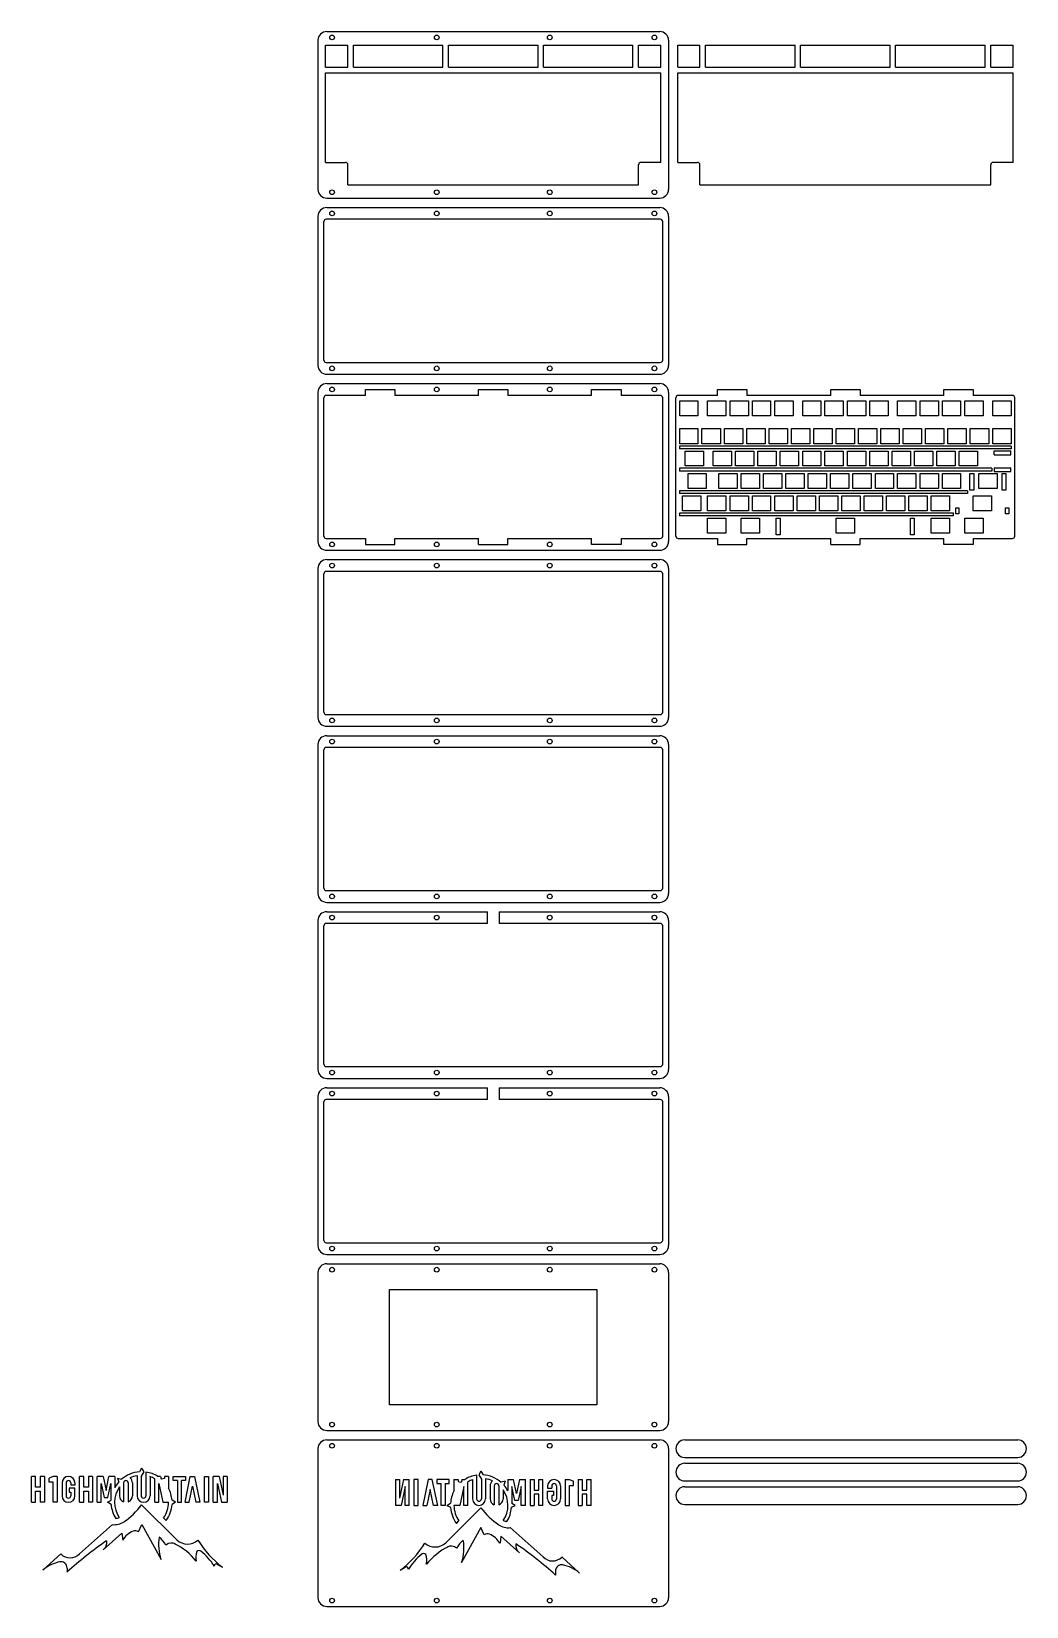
# Model space of a CAD drawing. Extents: x -249 to 599, y -5 to 1337.
import ezdxf

# ---------------------------------------------------------------- set-up
doc = ezdxf.new("R2010")
doc.units = 0
doc.header["$MEASUREMENT"] = 0

msp = doc.modelspace()

# ---------------------------------------------------------------- linework, layer by layer
at = {"linetype": 'Continuous'}
for p, q in [((-5, 1329.5), (-5, 1202.5)), ((2.5, 1337), (286.2, 1337)), ((293.7, 1329.5), (293.7, 1202.5)), ((1.5, 1306.5), (1.5, 1325.5)), ((1.5, 1325.5), (20.5, 1325.5)), ((20.5, 1306.5), (20.5, 1325.5)), ((25.3, 1306.5), (25.3, 1325.5)), ((25.3, 1325.5), (101.5, 1325.5)), ((101.5, 1306.5), (101.5, 1325.5)), ((106.2, 1306.5), (106.2, 1325.5)), ((106.2, 1325.5), (182.5, 1325.5)), ((182.5, 1306.5), (182.5, 1325.5)), ((187.2, 1306.5), (187.2, 1325.5)), ((187.2, 1325.5), (263.4, 1325.5)), ((263.4, 1306.5), (263.4, 1325.5)), ((268.2, 1306.5), (268.2, 1325.5)), ((268.2, 1325.5), (287.2, 1325.5)), ((287.2, 1306.5), (287.2, 1325.5)), ((301.5, 1306.5), (301.5, 1325.5)), ((301.5, 1325.5), (320.5, 1325.5)), ((320.5, 1306.5), (320.5, 1325.5)), ((325.3, 1306.5), (325.3, 1325.5)), ((325.3, 1325.5), (401.5, 1325.5)), ((401.5, 1306.5), (401.5, 1325.5)), ((406.2, 1306.5), (406.2, 1325.5)), ((406.2, 1325.5), (482.5, 1325.5)), ((482.5, 1306.5), (482.5, 1325.5)), ((487.2, 1306.5), (487.2, 1325.5)), ((487.2, 1325.5), (563.4, 1325.5)), ((563.4, 1306.5), (563.4, 1325.5)), ((568.2, 1306.5), (568.2, 1325.5)), ((568.2, 1325.5), (587.2, 1325.5)), ((587.2, 1306.5), (587.2, 1325.5)), ((1.5, 1306.5), (20.5, 1306.5)), ((25.3, 1306.5), (101.5, 1306.5)), ((106.2, 1306.5), (182.5, 1306.5)), ((187.2, 1306.5), (263.4, 1306.5)), ((268.2, 1306.5), (287.2, 1306.5)), ((301.5, 1306.5), (320.5, 1306.5)), ((325.3, 1306.5), (401.5, 1306.5)), ((406.2, 1306.5), (482.5, 1306.5)), ((487.2, 1306.5), (563.4, 1306.5)), ((568.2, 1306.5), (587.2, 1306.5)), ((1.5, 1225.5), (1.5, 1301.7)), ((1.5, 1301.7), (287.2, 1301.7)), ((287.2, 1225.5), (287.2, 1301.7)), ((301.5, 1225.5), (301.5, 1301.7)), ((301.5, 1301.7), (587.2, 1301.7)), ((587.2, 1225.5), (587.2, 1301.7)), ((1.5, 1225.5), (18.5, 1225.5)), ((20.5, 1206.5), (20.5, 1223.5)), ((268.2, 1206.5), (268.2, 1223.5)), ((287.2, 1225.5), (270.2, 1225.5)), ((301.5, 1225.5), (318.5, 1225.5)), ((320.5, 1206.5), (320.5, 1223.5)), ((568.2, 1206.5), (568.2, 1223.5)), ((587.2, 1225.5), (570.2, 1225.5)), ((2.5, 1195), (286.2, 1195)), ((20.5, 1206.5), (268.2, 1206.5)), ((320.5, 1206.5), (568.2, 1206.5)), ((2.5, 1187), (286.2, 1187)), ((-5, 1179.5), (-5, 1052.5)), ((0, 1057), (0, 1175)), ((286.7, 1177), (2, 1177)), ((288.7, 1057), (288.7, 1175)), ((293.7, 1179.5), (293.7, 1052.5)), ((2, 1055), (286.7, 1055)), ((2.5, 1045), (286.2, 1045)), ((2.5, 1037), (286.2, 1037)), ((-5, 1029.5), (-5, 902.5)), ((0, 907), (0, 1025)), ((35.5, 1027), (2, 1027)), ((35.5, 1027), (35.5, 1032)), ((35.5, 1032), (60.5, 1032)), ((60.5, 1032), (60.5, 1027)), ((131.8, 1027), (60.5, 1027)), ((131.8, 1027), (131.8, 1032)), ((131.8, 1032), (156.8, 1032)), ((156.8, 1032), (156.8, 1027)), ((228.2, 1027), (156.8, 1027)), ((228.2, 1027), (228.2, 1032)), ((228.2, 1032), (253.2, 1032)), ((253.2, 1032), (253.2, 1027)), ((286.7, 1027), (253.2, 1027)), ((288.7, 907), (288.7, 1025)), ((293.7, 1029.5), (293.7, 902.5)), ((300, 907), (300, 1025)), ((335.5, 1027), (302, 1027)), ((335.5, 1027), (335.5, 1032)), ((335.5, 1032), (360.5, 1032)), ((360.5, 1032), (360.5, 1027)), ((431.9, 1027), (360.5, 1027)), ((431.9, 1027), (431.9, 1032)), ((431.9, 1032), (456.9, 1032)), ((456.9, 1032), (456.9, 1027)), ((528.2, 1027), (456.9, 1027)), ((528.2, 1027), (528.2, 1032)), ((528.2, 1032), (553.2, 1032)), ((553.2, 1032), (553.2, 1027)), ((586.7, 1027), (553.2, 1027)), ((588.7, 907), (588.7, 1025)), ((585.7, 983.8), (303, 983.8)), ((303, 983.8), (303, 981.5)), ((585.7, 981.5), (303, 981.5)), ((585.7, 983.8), (585.7, 981.5)), ((571.2, 976.3), (571.2, 979.6)), ((571.2, 979.6), (585.4, 979.6)), ((571.2, 976.3), (585.4, 976.3)), ((585.4, 976.3), (585.4, 979.6)), ((569.2, 964.8), (303, 964.8)), ((303, 964.8), (303, 962.5)), ((569.2, 962.5), (303, 962.5)), ((569.2, 964.8), (569.2, 962.5)), ((571.2, 965.3), (571.2, 962)), ((571.2, 965.3), (585.4, 965.3)), ((571.2, 962), (585.4, 962)), ((585.4, 962), (585.4, 965.3)), ((548.4, 945.7), (303, 945.7)), ((303, 945.7), (303, 943.4)), ((548.4, 943.4), (303, 943.4)), ((548.4, 945.7), (548.4, 943.4)), ((536.5, 926.7), (303, 926.7)), ((303, 926.7), (303, 924.4)), ((536.5, 924.4), (536.5, 926.7)), ((538.5, 926), (538.5, 931.2)), ((538.5, 931.2), (541.1, 931.2)), ((541.1, 931.2), (541.1, 926)), ((580.9, 926), (580.9, 931.2)), ((580.9, 931.2), (583.6, 931.2)), ((583.6, 931.2), (583.6, 926)), ((536.5, 924.4), (303, 924.4)), ((541.1, 926), (538.5, 926)), ((583.6, 926), (580.9, 926)), ((2, 905), (35.5, 905)), ((35.5, 905), (35.5, 900)), ((35.5, 900), (60.5, 900)), ((60.5, 905), (131.8, 905)), ((60.5, 900), (60.5, 905)), ((131.8, 900), (131.8, 905)), ((131.8, 900), (156.8, 900)), ((156.8, 905), (228.2, 905)), ((156.8, 900), (156.8, 905)), ((228.2, 900), (228.2, 905)), ((253.2, 900), (228.2, 900)), ((253.2, 905), (253.2, 900)), ((253.2, 905), (286.7, 905)), ((302, 905), (335.5, 905)), ((335.5, 905), (335.5, 900)), ((335.5, 900), (360.5, 900)), ((360.5, 900), (360.5, 905)), ((360.5, 905), (431.9, 905)), ((431.9, 900), (431.9, 905)), ((431.9, 900), (456.9, 900)), ((456.9, 900), (456.9, 905)), ((456.9, 905), (528.2, 905)), ((528.2, 900), (528.2, 905)), ((553.2, 900), (528.2, 900)), ((553.2, 905), (553.2, 900)), ((553.2, 905), (586.7, 905)), ((2.5, 895), (286.2, 895)), ((2.5, 887), (286.2, 887)), ((-5, 879.5), (-5, 752.5)), ((0, 757), (0, 875)), ((286.7, 877), (2, 877)), ((288.7, 757), (288.7, 875)), ((293.7, 879.5), (293.7, 752.5)), ((2, 755), (286.7, 755)), ((2.5, 745), (286.2, 745)), ((-5, 729.5), (-5, 602.5)), ((0, 607), (0, 725)), ((286.7, 727), (2, 727)), ((2.5, 737), (286.2, 737)), ((288.7, 607), (288.7, 725)), ((293.7, 729.5), (293.7, 602.5)), ((2, 605), (286.7, 605)), ((2.5, 595), (286.2, 595)), ((-5, 579.5), (-5, 452.5)), ((2.5, 587), (139.4, 587)), ((139.4, 577), (139.4, 587)), ((149.4, 587), (149.4, 577)), ((149.4, 587), (286.2, 587)), ((293.7, 579.5), (293.7, 452.5)), ((0, 457), (0, 575)), ((139.4, 577), (2, 577)), ((286.7, 577), (149.4, 577)), ((288.7, 457), (288.7, 575)), ((2, 455), (286.7, 455)), ((2.5, 445), (286.2, 445)), ((-5, 429.5), (-5, 302.5)), ((2.5, 437), (139.4, 437)), ((139.4, 427), (139.4, 437)), ((149.4, 437), (149.4, 427)), ((149.4, 437), (286.2, 437)), ((293.7, 429.5), (293.7, 302.5)), ((0, 307), (0, 425)), ((139.4, 427), (2, 427)), ((286.7, 427), (149.4, 427)), ((288.7, 307), (288.7, 425)), ((2, 305), (286.7, 305)), ((2.5, 295), (286.2, 295)), ((2.5, 287), (286.2, 287)), ((-5, 279.5), (-5, 152.5)), ((293.7, 279.5), (293.7, 152.5)), ((56, 166.8), (56, 265.2)), ((56, 265.2), (232.7, 265.2)), ((232.7, 265.2), (232.7, 166.8)), ((232.7, 166.8), (56, 166.8)), ((2.5, 145), (286.2, 145)), ((2.5, 137), (286.2, 137)), ((307.5, 137), (591.2, 137)), ((-5, 129.5), (-5, 2.5)), ((293.7, 129.5), (293.7, 2.5)), ((307.5, 122), (591.2, 122)), ((-155.3, 112.8), (-157, 109.8)), ((-153.5, 109.8), (-155.6, 106.1)), ((-155.3, 112.8), (-153.5, 109.8)), ((-151.6, 109.6), (-151.6, 89.3)), ((133.9, 110.2), (132.1, 107.2)), ((133.9, 110.2), (135.7, 107.2)), ((307.5, 117), (591.2, 117)), ((-249.1, 83.8), (-249.1, 105.8)), ((-245.6, 105.8), (-249.1, 105.8)), ((-245.6, 96.8), (-245.6, 105.8)), ((-241.6, 96.8), (-245.6, 96.8)), ((-238.1, 105.8), (-241.6, 105.8)), ((-241.6, 105.8), (-241.6, 96.8)), ((-238.1, 105.8), (-238.1, 83.8)), ((-230.6, 105.8), (-234.1, 104.3)), ((-234.1, 100.8), (-234.1, 104.3)), ((-230.6, 100.8), (-234.1, 100.8)), ((-227.1, 105.8), (-230.6, 105.8)), ((-230.6, 83.8), (-230.6, 100.8)), ((-227.1, 105.8), (-227.1, 83.8)), ((-223.1, 100.3), (-223.1, 89.3)), ((-219.6, 100.3), (-219.6, 89.3)), ((-215.6, 95.8), (-217.1, 95.8)), ((-217.1, 95.8), (-217.1, 92.3)), ((-215.6, 100.3), (-215.6, 98.3)), ((-212.1, 98.3), (-215.6, 98.3)), ((-212.1, 95.8), (-215.6, 95.8)), ((-212.1, 100.3), (-212.1, 98.3)), ((-212.1, 89.3), (-212.1, 95.8)), ((-208.1, 83.8), (-208.1, 105.8)), ((-204.6, 105.8), (-208.1, 105.8)), ((-204.6, 96.8), (-204.6, 105.8)), ((-200.6, 96.8), (-204.6, 96.8)), ((-197.1, 105.8), (-200.6, 105.8)), ((-200.6, 105.8), (-200.6, 96.8)), ((-197.1, 105.8), (-197.1, 83.8)), ((-193.1, 83.8), (-193.1, 105.8)), ((-188.1, 105.8), (-193.1, 105.8)), ((-189.6, 83.8), (-189.6, 99.8)), ((-189.6, 99.8), (-187.1, 87.8)), ((-188.1, 105.8), (-185.6, 93.8)), ((-185.6, 93.8), (-183.1, 105.8)), ((-184.1, 87.8), (-181.6, 99.8)), ((-178.1, 105.8), (-183.1, 105.8)), ((-181.6, 99.8), (-181.6, 85.4)), ((-178.1, 105.8), (-178.1, 96.2)), ((-175.8, 104.3), (-174.8, 100.9)), ((-175.8, 104.3), (-172.3, 103.4)), ((-174.1, 97), (-174.1, 89.3)), ((-170.6, 100.3), (-170.6, 84.2)), ((-166.6, 100.3), (-166.6, 84.2)), ((-163.1, 100.3), (-163.1, 89.3)), ((-159.1, 106.5), (-159.1, 89.3)), ((-155.6, 106.1), (-155.6, 89.3)), ((-148.1, 105.7), (-148.1, 89.3)), ((-144.1, 83.8), (-144.1, 103.9)), ((-139.1, 105.8), (-141.4, 105.8)), ((-140.6, 83.8), (-140.6, 99.8)), ((-140.6, 99.8), (-137.3, 83.8)), ((-139.1, 105.8), (-138.7, 103.8)), ((-135.8, 104), (-138.2, 103.4)), ((-132.3, 105.8), (-135.8, 105.8)), ((-135.8, 105.8), (-135.8, 104)), ((-132.3, 105.8), (-132.3, 95.9)), ((-128.3, 105.8), (-117.8, 105.8)), ((-128.3, 102.3), (-128.3, 105.8)), ((-124.8, 102.3), (-128.3, 102.3)), ((-124.8, 102.3), (-124.8, 83.8)), ((-117.8, 102.3), (-121.3, 102.3)), ((-121.3, 83.8), (-121.3, 102.3)), ((-118.3, 83.8), (-113.8, 105.8)), ((-117.8, 105.8), (-117.8, 102.3)), ((-114.8, 83.8), (-112, 97.4)), ((-113.8, 105.8), (-110.3, 105.8)), ((-112, 97.4), (-109.2, 83.8)), ((-110.3, 105.8), (-105.7, 83.8)), ((-101.7, 83.8), (-101.7, 105.8)), ((-101.7, 105.8), (-98.2, 105.8)), ((-98.2, 105.8), (-98.2, 83.8)), ((-94.2, 83.8), (-94.2, 105.8)), ((-89.2, 105.8), (-94.2, 105.8)), ((-90.7, 83.8), (-90.7, 99.8)), ((-90.7, 99.8), (-87.3, 83.8)), ((-89.2, 105.8), (-85.8, 89.8)), ((-82.3, 105.8), (-85.8, 105.8)), ((-85.8, 105.8), (-85.8, 89.8)), ((-82.3, 105.8), (-82.3, 83.8)), ((61, 103.2), (61, 81.2)), ((61, 103.2), (64.5, 103.2)), ((67.8, 103.2), (64.5, 87.2)), ((64.5, 103.2), (64.5, 87.2)), ((69.3, 97.2), (66, 81.2)), ((67.8, 103.2), (72.8, 103.2)), ((69.3, 81.2), (69.3, 97.2)), ((72.8, 81.2), (72.8, 103.2)), ((80.3, 103.2), (76.8, 103.2)), ((76.8, 103.2), (76.8, 81.2)), ((80.3, 81.2), (80.3, 103.2)), ((88.9, 103.2), (84.3, 81.2)), ((90.6, 94.8), (87.8, 81.2)), ((92.4, 103.2), (88.9, 103.2)), ((93.5, 81.2), (90.6, 94.8)), ((97, 81.2), (92.4, 103.2)), ((106.9, 103.2), (96.4, 103.2)), ((96.4, 103.2), (96.4, 99.7)), ((96.4, 99.7), (99.9, 99.7)), ((99.9, 81.2), (99.9, 99.7)), ((103.4, 99.7), (106.9, 99.7)), ((103.4, 99.7), (103.4, 81.2)), ((106.9, 99.7), (106.9, 103.2)), ((110.9, 103.2), (110.9, 93.3)), ((110.9, 103.2), (114.4, 103.2)), ((114.4, 103.2), (114.4, 101.5)), ((114.4, 101.5), (116.8, 100.8)), ((119.2, 97.2), (115.9, 81.2)), ((117.7, 103.2), (117.3, 101.2)), ((117.7, 103.2), (120, 103.2)), ((119.2, 81.2), (119.2, 97.2)), ((122.7, 81.2), (122.7, 101.3)), ((126.7, 103.1), (126.7, 86.7)), ((130.2, 107), (130.2, 86.7)), ((132.1, 107.2), (134.2, 103.5)), ((134.2, 103.5), (134.2, 86.7)), ((137.7, 103.9), (137.7, 86.7)), ((141.7, 97.7), (141.7, 86.7)), ((145.2, 97.7), (145.2, 81.6)), ((149.2, 97.7), (149.2, 81.6)), ((154.4, 101.7), (151, 100.8)), ((152.7, 94.4), (152.7, 86.7)), ((154.4, 101.7), (153.5, 98.3)), ((156.7, 103.2), (156.7, 93.7)), ((156.7, 103.2), (161.7, 103.2)), ((160.2, 97.2), (160.2, 82.8)), ((162.7, 85.2), (160.2, 97.2)), ((164.2, 91.2), (161.7, 103.2)), ((166.7, 103.2), (164.2, 91.2)), ((168.2, 97.2), (165.7, 85.2)), ((166.7, 103.2), (171.7, 103.2)), ((168.2, 81.2), (168.2, 97.2)), ((171.7, 81.2), (171.7, 103.2)), ((175.7, 103.2), (175.7, 81.2)), ((175.7, 103.2), (179.2, 103.2)), ((179.2, 103.2), (179.2, 94.2)), ((179.2, 94.2), (183.2, 94.2)), ((183.2, 94.2), (183.2, 103.2)), ((183.2, 103.2), (186.7, 103.2)), ((186.7, 81.2), (186.7, 103.2)), ((190.7, 97.7), (190.7, 95.7)), ((190.7, 95.7), (194.2, 95.7)), ((194.2, 97.7), (194.2, 95.7)), ((198.2, 97.7), (198.2, 86.7)), ((201.7, 97.7), (201.7, 86.7)), ((205.7, 103.2), (205.7, 81.2)), ((205.7, 103.2), (209.2, 103.2)), ((209.2, 103.2), (212.7, 101.7)), ((209.2, 81.2), (209.2, 98.2)), ((209.2, 98.2), (212.7, 98.2)), ((212.7, 98.2), (212.7, 101.7)), ((216.7, 103.2), (216.7, 81.2)), ((216.7, 103.2), (220.2, 103.2)), ((220.2, 103.2), (220.2, 94.2)), ((220.2, 94.2), (224.2, 94.2)), ((224.2, 94.2), (224.2, 103.2)), ((224.2, 103.2), (227.7, 103.2)), ((227.7, 81.2), (227.7, 103.2)), ((307.5, 102), (591.2, 102)), ((307.5, 97), (591.2, 97)), ((-249.1, 83.8), (-245.6, 83.8)), ((-245.6, 83.8), (-245.6, 93.3)), ((-245.6, 93.3), (-241.6, 93.3)), ((-241.6, 93.3), (-241.6, 83.8)), ((-238.1, 83.8), (-241.6, 83.8)), ((-227.1, 83.8), (-230.6, 83.8)), ((-217.1, 92.3), (-215.6, 92.3)), ((-215.6, 92.3), (-215.6, 89.3)), ((-208.1, 83.8), (-204.6, 83.8)), ((-204.6, 83.8), (-204.6, 93.3)), ((-204.6, 93.3), (-200.6, 93.3)), ((-200.6, 93.3), (-200.6, 83.8)), ((-197.1, 83.8), (-200.6, 83.8)), ((-193.1, 83.8), (-189.6, 83.8)), ((-187.1, 87.8), (-184.1, 87.8)), ((-184.3, 83.8), (-181.6, 85.4)), ((-181.2, 82), (-184.3, 83.8)), ((-125.3, 51.8), (-155.3, 81.7)), ((-144.1, 83.8), (-140.6, 83.8)), ((-137.3, 83.8), (-132.3, 83.8)), ((-137.3, 83.8), (-132.3, 83.8)), ((-126.3, 83.8), (-129.3, 85.6)), ((-126.3, 83.8), (-129.3, 82)), ((-124.8, 83.8), (-121.3, 83.8)), ((-118.3, 83.8), (-114.8, 83.8)), ((-105.7, 83.8), (-109.2, 83.8)), ((-98.2, 83.8), (-101.7, 83.8)), ((-94.2, 83.8), (-90.7, 83.8)), ((-87.3, 83.8), (-82.3, 83.8)), ((66, 81.2), (61, 81.2)), ((72.8, 81.2), (69.3, 81.2)), ((76.8, 81.2), (80.3, 81.2)), ((84.3, 81.2), (87.8, 81.2)), ((97, 81.2), (93.5, 81.2)), ((103.4, 81.2), (99.9, 81.2)), ((104.9, 81.2), (108, 83)), ((104.9, 81.2), (108, 79.5)), ((115.9, 81.2), (110.9, 81.2)), ((115.9, 81.2), (110.9, 81.2)), ((122.7, 81.2), (119.2, 81.2)), ((159.8, 79.5), (162.9, 81.2)), ((162.9, 81.2), (160.2, 82.8)), ((165.7, 85.2), (162.7, 85.2)), ((171.7, 81.2), (168.2, 81.2)), ((175.7, 81.2), (179.2, 81.2)), ((183.2, 90.7), (179.2, 90.7)), ((179.2, 90.7), (179.2, 81.2)), ((183.2, 81.2), (183.2, 90.7)), ((186.7, 81.2), (183.2, 81.2)), ((190.7, 86.7), (190.7, 93.2)), ((190.7, 93.2), (194.2, 93.2)), ((194.2, 93.2), (195.7, 93.2)), ((194.2, 89.7), (194.2, 86.7)), ((195.7, 89.7), (194.2, 89.7)), ((195.7, 93.2), (195.7, 89.7)), ((205.7, 81.2), (209.2, 81.2)), ((216.7, 81.2), (220.2, 81.2)), ((224.2, 90.7), (220.2, 90.7)), ((220.2, 90.7), (220.2, 81.2)), ((224.2, 81.2), (224.2, 90.7)), ((227.7, 81.2), (224.2, 81.2)), ((307.5, 82), (591.2, 82)), ((-134.4, 68.4), (-136.5, 70.5)), ((103.9, 49.2), (133.9, 79.1)), ((113, 65.8), (115.1, 67.9)), ((-180.2, 64.9), (-208.3, 39.9)), ((-187.9, 43.4), (-172, 57.4)), ((-172, 57.4), (-171.4, 51.5)), ((-157.9, 58.6), (-155.2, 64.8)), ((-155.2, 64.8), (-138.7, 35.1)), ((133.8, 62.2), (117.4, 32.5)), ((136.6, 56), (133.8, 62.2)), ((150.7, 54.8), (150.1, 48.9)), ((166.6, 40.8), (150.7, 54.8)), ((158.8, 62.3), (187, 37.3)), ((-224.1, 39.8), (-239.3, 26.1)), ((-218.8, 27.8), (-218.8, 24.4)), ((-91.1, 31.2), (-86.3, 28.4)), ((69.7, 28.6), (64.9, 25.8)), ((202.7, 37.2), (217.9, 23.5)), ((197.4, 25.2), (197.4, 21.8)), ((2.5, -5), (286.2, -5))]:
    msp.add_line(p, q, dxfattribs=at)
at = {"color": 0}
for p, q in [((303.2, 1022.4), (318.8, 1022.4)), ((303.2, 1009.6), (303.2, 1022.4)), ((318.8, 1022.4), (318.8, 1009.6)), ((327, 1022.4), (342.6, 1022.4)), ((327, 1009.6), (327, 1022.4)), ((342.6, 1022.4), (342.6, 1009.6)), ((346.1, 1022.4), (361.7, 1022.4)), ((346.1, 1009.6), (346.1, 1022.4)), ((361.7, 1022.4), (361.7, 1009.6)), ((365.1, 1022.4), (380.7, 1022.4)), ((365.1, 1009.6), (365.1, 1022.4)), ((380.7, 1022.4), (380.7, 1009.6)), ((384.2, 1022.4), (399.8, 1022.4)), ((384.2, 1009.6), (384.2, 1022.4)), ((399.8, 1022.4), (399.8, 1009.6)), ((408, 1022.4), (423.6, 1022.4)), ((408, 1009.6), (408, 1022.4)), ((423.6, 1022.4), (423.6, 1009.6)), ((427, 1022.4), (442.6, 1022.4)), ((427, 1009.6), (427, 1022.4)), ((442.6, 1022.4), (442.6, 1009.6)), ((446.1, 1022.4), (461.7, 1022.4)), ((446.1, 1009.6), (446.1, 1022.4)), ((461.7, 1022.4), (461.7, 1009.6)), ((465.1, 1022.4), (480.7, 1022.4)), ((465.1, 1009.6), (465.1, 1022.4)), ((480.7, 1022.4), (480.7, 1009.6)), ((488.9, 1022.4), (504.5, 1022.4)), ((488.9, 1009.6), (488.9, 1022.4)), ((504.5, 1022.4), (504.5, 1009.6)), ((508, 1022.4), (523.6, 1022.4)), ((508, 1009.6), (508, 1022.4)), ((523.6, 1022.4), (523.6, 1009.6)), ((527, 1022.4), (542.6, 1022.4)), ((527, 1009.6), (527, 1022.4)), ((542.6, 1022.4), (542.6, 1009.6)), ((546.1, 1022.4), (561.7, 1022.4)), ((546.1, 1009.6), (546.1, 1022.4)), ((561.7, 1022.4), (561.7, 1009.6)), ((569.9, 1022.4), (585.5, 1022.4)), ((569.9, 1009.6), (569.9, 1022.4)), ((585.5, 1022.4), (585.5, 1009.6)), ((318.8, 1009.6), (303.2, 1009.6)), ((342.6, 1009.6), (327, 1009.6)), ((361.7, 1009.6), (346.1, 1009.6)), ((380.7, 1009.6), (365.1, 1009.6)), ((399.8, 1009.6), (384.2, 1009.6)), ((423.6, 1009.6), (408, 1009.6)), ((442.6, 1009.6), (427, 1009.6)), ((461.7, 1009.6), (446.1, 1009.6)), ((480.7, 1009.6), (465.1, 1009.6)), ((504.5, 1009.6), (488.9, 1009.6)), ((523.6, 1009.6), (508, 1009.6)), ((542.6, 1009.6), (527, 1009.6)), ((561.7, 1009.6), (546.1, 1009.6)), ((585.5, 1009.6), (569.9, 1009.6)), ((303.2, 998.6), (318.8, 998.6)), ((303.2, 985.8), (303.2, 998.6)), ((318.8, 998.6), (318.8, 985.8)), ((322.2, 998.6), (337.9, 998.6)), ((322.2, 985.8), (322.2, 998.6)), ((337.9, 998.6), (337.9, 985.8)), ((341.3, 998.6), (356.9, 998.6)), ((341.3, 985.8), (341.3, 998.6)), ((356.9, 998.6), (356.9, 985.8)), ((360.3, 998.6), (376, 998.6)), ((360.3, 985.8), (360.3, 998.6)), ((376, 998.6), (376, 985.8)), ((379.4, 998.6), (395, 998.6)), ((379.4, 985.8), (379.4, 998.6)), ((395, 998.6), (395, 985.8)), ((398.4, 998.6), (414, 998.6)), ((398.4, 985.8), (398.4, 998.6)), ((414, 998.6), (414, 985.8)), ((417.5, 998.6), (433.1, 998.6)), ((417.5, 985.8), (417.5, 998.6)), ((433.1, 998.6), (433.1, 985.8)), ((436.5, 998.6), (452.2, 998.6)), ((436.5, 985.8), (436.5, 998.6)), ((452.2, 998.6), (452.2, 985.8)), ((455.6, 998.6), (471.2, 998.6)), ((455.6, 985.8), (455.6, 998.6)), ((471.2, 998.6), (471.2, 985.8)), ((474.6, 998.6), (490.3, 998.6)), ((474.6, 985.8), (474.6, 998.6)), ((490.3, 998.6), (490.3, 985.8)), ((493.7, 998.6), (509.3, 998.6)), ((493.7, 985.8), (493.7, 998.6)), ((509.3, 998.6), (509.3, 985.8)), ((512.7, 998.6), (528.4, 998.6)), ((512.7, 985.8), (512.7, 998.6)), ((528.4, 998.6), (528.4, 985.8)), ((531.8, 998.6), (547.4, 998.6)), ((531.8, 985.8), (531.8, 998.6)), ((547.4, 998.6), (547.4, 985.8)), ((550.8, 998.6), (566.5, 998.6)), ((550.8, 985.8), (550.8, 998.6)), ((566.5, 998.6), (566.5, 985.8)), ((569.9, 998.6), (585.5, 998.6)), ((569.9, 985.8), (569.9, 998.6)), ((585.5, 998.6), (585.5, 985.8)), ((318.8, 985.8), (303.2, 985.8)), ((337.9, 985.8), (322.2, 985.8)), ((356.9, 985.8), (341.3, 985.8)), ((376, 985.8), (360.3, 985.8)), ((395, 985.8), (379.4, 985.8)), ((414, 985.8), (398.4, 985.8)), ((433.1, 985.8), (417.5, 985.8)), ((452.2, 985.8), (436.5, 985.8)), ((471.2, 985.8), (455.6, 985.8)), ((490.3, 985.8), (474.6, 985.8)), ((509.3, 985.8), (493.7, 985.8)), ((528.4, 985.8), (512.7, 985.8)), ((547.4, 985.8), (531.8, 985.8)), ((566.5, 985.8), (550.8, 985.8)), ((585.5, 985.8), (569.9, 985.8)), ((308, 979.5), (323.6, 979.5)), ((308, 966.8), (308, 979.5)), ((323.6, 966.8), (308, 966.8)), ((323.6, 979.5), (323.6, 966.8)), ((331.8, 979.5), (347.4, 979.5)), ((331.8, 966.8), (331.8, 979.5)), ((347.4, 966.8), (331.8, 966.8)), ((347.4, 979.5), (347.4, 966.8)), ((350.8, 979.5), (366.4, 979.5)), ((350.8, 966.8), (350.8, 979.5)), ((366.4, 966.8), (350.8, 966.8)), ((366.4, 979.5), (366.4, 966.8)), ((369.9, 979.5), (385.5, 979.5)), ((369.9, 966.8), (369.9, 979.5)), ((385.5, 966.8), (369.9, 966.8)), ((385.5, 979.5), (385.5, 966.8)), ((388.9, 979.5), (404.5, 979.5)), ((388.9, 966.8), (388.9, 979.5)), ((404.5, 966.8), (388.9, 966.8)), ((404.5, 979.5), (404.5, 966.8)), ((408, 979.5), (423.6, 979.5)), ((408, 966.8), (408, 979.5)), ((423.6, 966.8), (408, 966.8)), ((423.6, 979.5), (423.6, 966.8)), ((427, 979.5), (442.6, 979.5)), ((427, 966.8), (427, 979.5)), ((442.6, 966.8), (427, 966.8)), ((442.6, 979.5), (442.6, 966.8)), ((446.1, 979.5), (461.7, 979.5)), ((446.1, 966.8), (446.1, 979.5)), ((461.7, 966.8), (446.1, 966.8)), ((461.7, 979.5), (461.7, 966.8)), ((465.1, 979.5), (480.7, 979.5)), ((465.1, 966.8), (465.1, 979.5)), ((480.7, 966.8), (465.1, 966.8)), ((480.7, 979.5), (480.7, 966.8)), ((484.2, 979.5), (499.8, 979.5)), ((484.2, 966.8), (484.2, 979.5)), ((499.8, 966.8), (484.2, 966.8)), ((499.8, 979.5), (499.8, 966.8)), ((503.2, 979.5), (518.8, 979.5)), ((503.2, 966.8), (503.2, 979.5)), ((518.8, 966.8), (503.2, 966.8)), ((518.8, 979.5), (518.8, 966.8)), ((522.3, 979.5), (537.9, 979.5)), ((522.3, 966.8), (522.3, 979.5)), ((537.9, 966.8), (522.3, 966.8)), ((537.9, 979.5), (537.9, 966.8)), ((541.3, 979.5), (556.9, 979.5)), ((541.3, 966.8), (541.3, 979.5)), ((556.9, 966.8), (541.3, 966.8)), ((556.9, 979.5), (556.9, 966.8)), ((310.3, 960.5), (325.9, 960.5)), ((310.3, 947.7), (310.3, 960.5)), ((325.9, 960.5), (325.9, 947.7)), ((336.5, 960.5), (352.1, 960.5)), ((336.5, 947.7), (336.5, 960.5)), ((352.1, 960.5), (352.1, 947.7)), ((355.6, 960.5), (371.2, 960.5)), ((355.6, 947.7), (355.6, 960.5)), ((371.2, 960.5), (371.2, 947.7)), ((374.6, 960.5), (390.2, 960.5)), ((374.6, 947.7), (374.6, 960.5)), ((390.2, 960.5), (390.2, 947.7)), ((393.7, 960.5), (409.3, 960.5)), ((393.7, 947.7), (393.7, 960.5)), ((409.3, 960.5), (409.3, 947.7)), ((412.7, 960.5), (428.3, 960.5)), ((412.7, 947.7), (412.7, 960.5)), ((428.3, 960.5), (428.3, 947.7)), ((431.8, 960.5), (447.4, 960.5)), ((431.8, 947.7), (431.8, 960.5)), ((447.4, 960.5), (447.4, 947.7)), ((450.8, 960.5), (466.4, 960.5)), ((450.8, 947.7), (450.8, 960.5)), ((466.4, 960.5), (466.4, 947.7)), ((469.9, 960.5), (485.5, 960.5)), ((469.9, 947.7), (469.9, 960.5)), ((485.5, 960.5), (485.5, 947.7)), ((488.9, 960.5), (504.5, 960.5)), ((488.9, 947.7), (488.9, 960.5)), ((504.5, 960.5), (504.5, 947.7)), ((508, 960.5), (523.6, 960.5)), ((508, 947.7), (508, 960.5)), ((523.6, 960.5), (523.6, 947.7)), ((527, 960.5), (542.6, 960.5)), ((527, 947.7), (527, 960.5)), ((542.6, 960.5), (542.6, 947.7)), ((550.4, 960.5), (553.7, 960.5)), ((550.4, 946.3), (550.4, 960.5)), ((553.7, 960.5), (553.7, 946.3)), ((558, 960.5), (573.6, 960.5)), ((558, 947.7), (558, 960.5)), ((573.6, 960.5), (573.6, 947.7)), ((577.9, 960.5), (581.2, 960.5)), ((577.9, 946.3), (577.9, 960.5)), ((581.2, 960.5), (581.2, 946.3)), ((305.6, 941.4), (321.2, 941.4)), ((305.6, 928.7), (305.6, 941.4)), ((325.9, 947.7), (310.3, 947.7)), ((321.2, 941.4), (321.2, 928.7)), ((327, 941.4), (342.6, 941.4)), ((327, 928.7), (327, 941.4)), ((352.1, 947.7), (336.5, 947.7)), ((342.6, 941.4), (342.6, 928.7)), ((346.1, 941.4), (361.7, 941.4)), ((346.1, 928.7), (346.1, 941.4)), ((371.2, 947.7), (355.6, 947.7)), ((361.7, 941.4), (361.7, 928.7)), ((365.1, 941.4), (380.7, 941.4)), ((365.1, 928.7), (365.1, 941.4)), ((390.2, 947.7), (374.6, 947.7)), ((380.7, 941.4), (380.7, 928.7)), ((384.2, 941.4), (399.8, 941.4)), ((384.2, 928.7), (384.2, 941.4)), ((409.3, 947.7), (393.7, 947.7)), ((399.8, 941.4), (399.8, 928.7)), ((403.2, 941.4), (418.8, 941.4)), ((403.2, 928.7), (403.2, 941.4)), ((428.3, 947.7), (412.7, 947.7)), ((418.8, 941.4), (418.8, 928.7)), ((422.3, 941.4), (437.9, 941.4)), ((422.3, 928.7), (422.3, 941.4)), ((447.4, 947.7), (431.8, 947.7)), ((437.9, 941.4), (437.9, 928.7)), ((441.3, 941.4), (456.9, 941.4)), ((441.3, 928.7), (441.3, 941.4)), ((466.4, 947.7), (450.8, 947.7)), ((456.9, 941.4), (456.9, 928.7)), ((460.4, 941.4), (476, 941.4)), ((460.4, 928.7), (460.4, 941.4)), ((485.5, 947.7), (469.9, 947.7)), ((476, 941.4), (476, 928.7)), ((479.4, 941.4), (495, 941.4)), ((479.4, 928.7), (479.4, 941.4)), ((504.5, 947.7), (488.9, 947.7)), ((495, 941.4), (495, 928.7)), ((498.5, 941.4), (514.1, 941.4)), ((498.5, 928.7), (498.5, 941.4)), ((523.6, 947.7), (508, 947.7)), ((514.1, 941.4), (514.1, 928.7)), ((517.5, 941.4), (533.1, 941.4)), ((517.5, 928.7), (517.5, 941.4)), ((542.6, 947.7), (527, 947.7)), ((533.1, 941.4), (533.1, 928.7)), ((553.7, 946.3), (550.4, 946.3)), ((553.2, 941.4), (568.8, 941.4)), ((553.2, 928.7), (553.2, 941.4)), ((573.6, 947.7), (558, 947.7)), ((568.8, 941.4), (568.8, 928.7)), ((581.2, 946.3), (577.9, 946.3)), ((321.2, 928.7), (305.6, 928.7)), ((342.6, 928.7), (327, 928.7)), ((361.7, 928.7), (346.1, 928.7)), ((380.7, 928.7), (365.1, 928.7)), ((399.8, 928.7), (384.2, 928.7)), ((418.8, 928.7), (403.2, 928.7)), ((437.9, 928.7), (422.3, 928.7)), ((456.9, 928.7), (441.3, 928.7)), ((476, 928.7), (460.4, 928.7)), ((495, 928.7), (479.4, 928.7)), ((514.1, 928.7), (498.5, 928.7)), ((533.1, 928.7), (517.5, 928.7)), ((568.8, 928.7), (553.2, 928.7)), ((327, 922.4), (342.6, 922.4)), ((327, 909.6), (327, 922.4)), ((342.6, 922.4), (342.6, 909.6)), ((355.6, 922.4), (371.2, 922.4)), ((355.6, 909.6), (355.6, 922.4)), ((371.2, 922.4), (371.2, 909.6)), ((385.5, 922.4), (388.9, 922.4)), ((385.5, 908.2), (385.5, 922.4)), ((388.9, 922.4), (388.9, 908.2)), ((436.5, 922.4), (452.2, 922.4)), ((436.5, 909.6), (436.5, 922.4)), ((452.2, 922.4), (452.2, 909.6)), ((499.8, 922.4), (503.1, 922.4)), ((499.8, 908.2), (499.8, 922.4)), ((503.1, 922.4), (503.1, 908.2)), ((517.5, 922.4), (533.1, 922.4)), ((517.5, 909.6), (517.5, 922.4)), ((533.1, 922.4), (533.1, 909.6)), ((546.1, 922.4), (561.7, 922.4)), ((546.1, 909.6), (546.1, 922.4)), ((561.7, 922.4), (561.7, 909.6)), ((342.6, 909.6), (327, 909.6)), ((371.2, 909.6), (355.6, 909.6)), ((388.9, 908.2), (385.5, 908.2)), ((452.2, 909.6), (436.5, 909.6)), ((503.1, 908.2), (499.8, 908.2)), ((533.1, 909.6), (517.5, 909.6)), ((561.7, 909.6), (546.1, 909.6))]:
    msp.add_line(p, q, dxfattribs=at)
at = {"linetype": 'Continuous'}
for centre in [(7, 1332), (96.2, 1332), (192.5, 1332), (281.7, 1332), (7, 1200), (96.2, 1200), (192.5, 1200), (281.7, 1200), (7, 1182), (96.2, 1182), (192.5, 1182), (281.7, 1182), (7, 1050), (96.2, 1050), (192.5, 1050), (281.7, 1050), (7, 1032), (96.2, 1032), (192.5, 1032), (281.7, 1032), (7, 900), (96.2, 900), (192.5, 900), (281.7, 900), (7, 882), (96.2, 882), (192.5, 882), (281.7, 882), (7, 750), (96.2, 750), (192.5, 750), (281.7, 750), (7, 732), (96.2, 732), (192.5, 732), (281.7, 732), (7, 600), (96.2, 600), (192.5, 600), (281.7, 600), (7, 582), (96.2, 582), (192.5, 582), (281.7, 582), (7, 450), (96.2, 450), (192.5, 450), (281.7, 450), (7, 432), (96.2, 432), (192.5, 432), (281.7, 432), (7, 300), (96.2, 300), (192.5, 300), (281.7, 300), (7, 282), (96.2, 282), (192.5, 282), (281.7, 282), (7, 150), (96.2, 150), (192.5, 150), (281.7, 150), (7, 132), (96.2, 132), (192.5, 132), (281.7, 132), (7, 0), (96.2, 0), (192.5, 0), (281.7, 0)]:
    msp.add_circle(centre, 2, dxfattribs=at)
for centre, radius, start, end in [((2.5, 1329.5), 7.5, 90, 180), ((286.2, 1329.5), 7.5, 0, 90), ((18.5, 1223.5), 2, 0, 90), ((270.2, 1223.5), 2, 90, 180), ((318.5, 1223.5), 2, 0, 90), ((570.2, 1223.5), 2, 90, 180), ((2.5, 1202.5), 7.5, 180, 270), ((286.2, 1202.5), 7.5, 270, 0), ((2.5, 1179.5), 7.5, 90, 180), ((286.2, 1179.5), 7.5, 0, 90), ((2, 1175), 2, 90, 180), ((286.7, 1175), 2, 0, 90), ((2.5, 1052.5), 7.5, 180, 270), ((2, 1057), 2, 180, 270), ((286.2, 1052.5), 7.5, 270, 0), ((286.7, 1057), 2, 270, 0), ((2.5, 1029.5), 7.5, 90, 180), ((286.2, 1029.5), 7.5, 0, 90), ((2, 1025), 2, 90, 180), ((286.7, 1025), 2, 0, 90), ((302, 1025), 2, 90, 180), ((586.7, 1025), 2, 0, 90), ((2.5, 902.5), 7.5, 180, 270), ((2, 907), 2, 180, 270), ((286.2, 902.5), 7.5, 270, 0), ((286.7, 907), 2, 270, 0), ((302, 907), 2, 180, 270), ((586.7, 907), 2, 270, 0), ((2.5, 879.5), 7.5, 90, 180), ((286.2, 879.5), 7.5, 0, 90), ((2, 875), 2, 90, 180), ((286.7, 875), 2, 0, 90), ((2.5, 752.5), 7.5, 180, 270), ((2, 757), 2, 180, 270), ((286.2, 752.5), 7.5, 270, 0), ((286.7, 757), 2, 270, 0), ((2.5, 729.5), 7.5, 90, 180), ((2, 725), 2, 90, 180), ((286.2, 729.5), 7.5, 0, 90), ((286.7, 725), 2, 0, 90), ((2, 607), 2, 180, 270), ((286.7, 607), 2, 270, 0), ((2.5, 602.5), 7.5, 180, 270), ((286.2, 602.5), 7.5, 270, 0), ((2.5, 579.5), 7.5, 90, 180), ((286.2, 579.5), 7.5, 0, 90), ((2, 575), 2, 90, 180), ((286.7, 575), 2, 0, 90), ((2, 457), 2, 180, 270), ((286.7, 457), 2, 270, 0), ((2.5, 452.5), 7.5, 180, 270), ((286.2, 452.5), 7.5, 270, 0), ((2.5, 429.5), 7.5, 90, 180), ((286.2, 429.5), 7.5, 0, 90), ((2, 425), 2, 90, 180), ((286.7, 425), 2, 0, 90), ((2.5, 302.5), 7.5, 180, 270), ((2, 307), 2, 180, 270), ((286.2, 302.5), 7.5, 270, 0), ((286.7, 307), 2, 270, 0), ((2.5, 279.5), 7.5, 90, 180), ((286.2, 279.5), 7.5, 0, 90), ((2.5, 152.5), 7.5, 180, 270), ((286.2, 152.5), 7.5, 270, 0), ((2.5, 129.5), 7.5, 90, 180), ((286.2, 129.5), 7.5, 0, 90), ((307.5, 129.5), 7.5, 90, 180), ((591.2, 129.5), 7.5, 0, 90), ((307.5, 129.5), 7.5, 180, 270), ((591.2, 129.5), 7.5, 270, 0), ((-155.3, 83.8), 26, 93.8964, 131.1036), ((-155.3, 83.8), 26, 57.7958, 81.8928), ((307.5, 109.5), 7.5, 90, 180), ((307.5, 109.5), 7.5, 180, 270), ((591.2, 109.5), 7.5, 0, 90), ((591.2, 109.5), 7.5, 270, 0), ((-217.6, 100.3), 5.5, 0, 180), ((-217.6, 100.3), 2, 0, 180), ((-155.3, 83.8), 23, 144.9689, 214.171), ((-155.3, 83.8), 26, 138.8964, 151.4266), ((-168.6, 100.3), 2, 0, 180), ((-155.3, 83.8), 23, 99.5941, 115.4166), ((-168.6, 100.3), 5.5, 0, 50.9926), ((-155.3, 83.8), 23, 60.9543, 71.8447), ((-155.3, 83.8), 26, 48.8964, 50.3884), ((-155.3, 83.8), 26, 3.8964, 27.7958), ((133.9, 81.2), 26, 129.6116, 131.1036), ((133.9, 81.2), 26, 98.1072, 122.2042), ((133.9, 81.2), 23, 108.1553, 119.0457), ((133.9, 81.2), 26, 48.8964, 86.1036), ((133.9, 81.2), 23, 64.5834, 80.4059), ((147.2, 97.7), 5.5, 129.0074, 180), ((147.2, 97.7), 2, 0, 180), ((133.9, 81.2), 23, 325.829, 35.0311), ((133.9, 81.2), 26, 28.5734, 41.1036), ((196.2, 97.7), 5.5, 0, 180), ((196.2, 97.7), 2, 0, 180), ((307.5, 89.5), 7.5, 90, 180), ((591.2, 89.5), 7.5, 0, 90), ((-217.6, 89.3), 5.5, 180, 0), ((-217.6, 89.3), 2, 180, 0), ((-155.3, 83.8), 26, 183.8964, 211.912), ((-168.6, 89.3), 5.5, 180, 248.6763), ((-201.8, 115), 57.2, 303.2282, 324.3827), ((-168.6, 89.3), 5.5, 291.3237, 0), ((-153.6, 89.3), 5.5, 180, 0), ((-153.6, 89.3), 2, 180, 0), ((-155.3, 83.8), 23, 324.6224, 0), ((-155.3, 83.8), 26, 323.511, 356.1036), ((133.9, 81.2), 26, 152.2042, 176.1036), ((133.9, 81.2), 23, 180, 215.3776), ((132.2, 86.7), 5.5, 180, 0), ((132.2, 86.7), 2, 180, 0), ((147.2, 86.7), 5.5, 180, 248.6763), ((147.2, 86.7), 5.5, 291.3237, 0), ((196.2, 86.7), 5.5, 180, 0), ((196.2, 86.7), 2, 180, 0), ((307.5, 89.5), 7.5, 180, 270), ((591.2, 89.5), 7.5, 270, 0), ((-178.6, 79.7), 15, 263.684, 303.7194), ((-179.7, 84.8), 15, 279.1482, 291.2336), ((133.9, 81.2), 26, 183.8964, 216.489), ((180.4, 112.5), 57.2, 215.6173, 236.7718), ((158.3, 82.3), 15, 248.7664, 260.8518), ((133.9, 81.2), 26, 328.088, 356.1036), ((-155.6, 42.3), 18.3, 112.169, 149.7799), ((-160.9, 54), 5.51, 57.7438, 107.2226), ((-101.5, 47.5), 39.3, 170.2384, 198.4034), ((-158.3, 33.2), 27.7, 30.8247, 49.1897), ((139.5, 51.4), 5.51, 72.7774, 122.2562), ((134.2, 39.7), 18.3, 30.2201, 67.831), ((157.2, 77.1), 15, 236.2806, 276.316), ((2.4, -221.8), 331, 124.5061, 131.9481), ((-193.2, 49.7), 8.28, 309.8759, 8.6669), ((-129.9, 42.2), 6.92, 58.0791, 131.2711), ((-155.3, -5.6), 61, 40.1265, 62.4778), ((-116.2, 61.5), 13.3, 227.2407, 311.5415), ((-94.5, 37.1), 14.6, 161.5428, 193.5453), ((-106.3, 39.9), 2.78, 45.7728, 136.8963), ((-37.1, 94.5), 82.3, 211.3824, 233.3271), ((-137.3, 1.5), 52.1, 32.3854, 51.2795), ((15.8, 91.9), 82.3, 306.6729, 328.6176), ((94.9, 59), 13.3, 228.4585, 312.7593), ((134, -8.2), 61, 117.5222, 139.8735), ((108.6, 39.6), 6.92, 48.7289, 121.9209), ((136.9, 30.6), 27.7, 130.8103, 149.1753), ((80.1, 44.9), 39.3, 341.5966, 9.7616), ((171.9, 47.1), 8.28, 171.3331, 230.1241), ((-23.8, -224.4), 331, 48.0519, 55.4939), ((-217.6, -0.3), 34.2, 102.1557, 129.4854), ((-223.9, 28.1), 5.07, 356.4019, 104.7858), ((-216.2, 47.3), 10.9, 223.9554, 316.6097), ((-91.8, 29.8), 1.6, 55.6421, 193.8053), ((70.4, 27.2), 1.6, 346.1947, 124.3579), ((116, -1.1), 52.1, 128.7205, 147.6146), ((84.9, 37.3), 2.78, 43.1037, 134.2272), ((73.1, 34.6), 14.6, 346.4547, 18.4572), ((194.9, 44.7), 10.9, 223.3903, 316.0446), ((202.5, 25.5), 5.07, 75.2142, 183.5981), ((196.2, -2.9), 34.2, 50.5146, 77.8443), ((2.5, 2.5), 7.5, 180, 270), ((286.2, 2.5), 7.5, 270, 0)]:
    msp.add_arc(centre, radius, start, end, dxfattribs=at)

doc.saveas('drawing.dxf')
